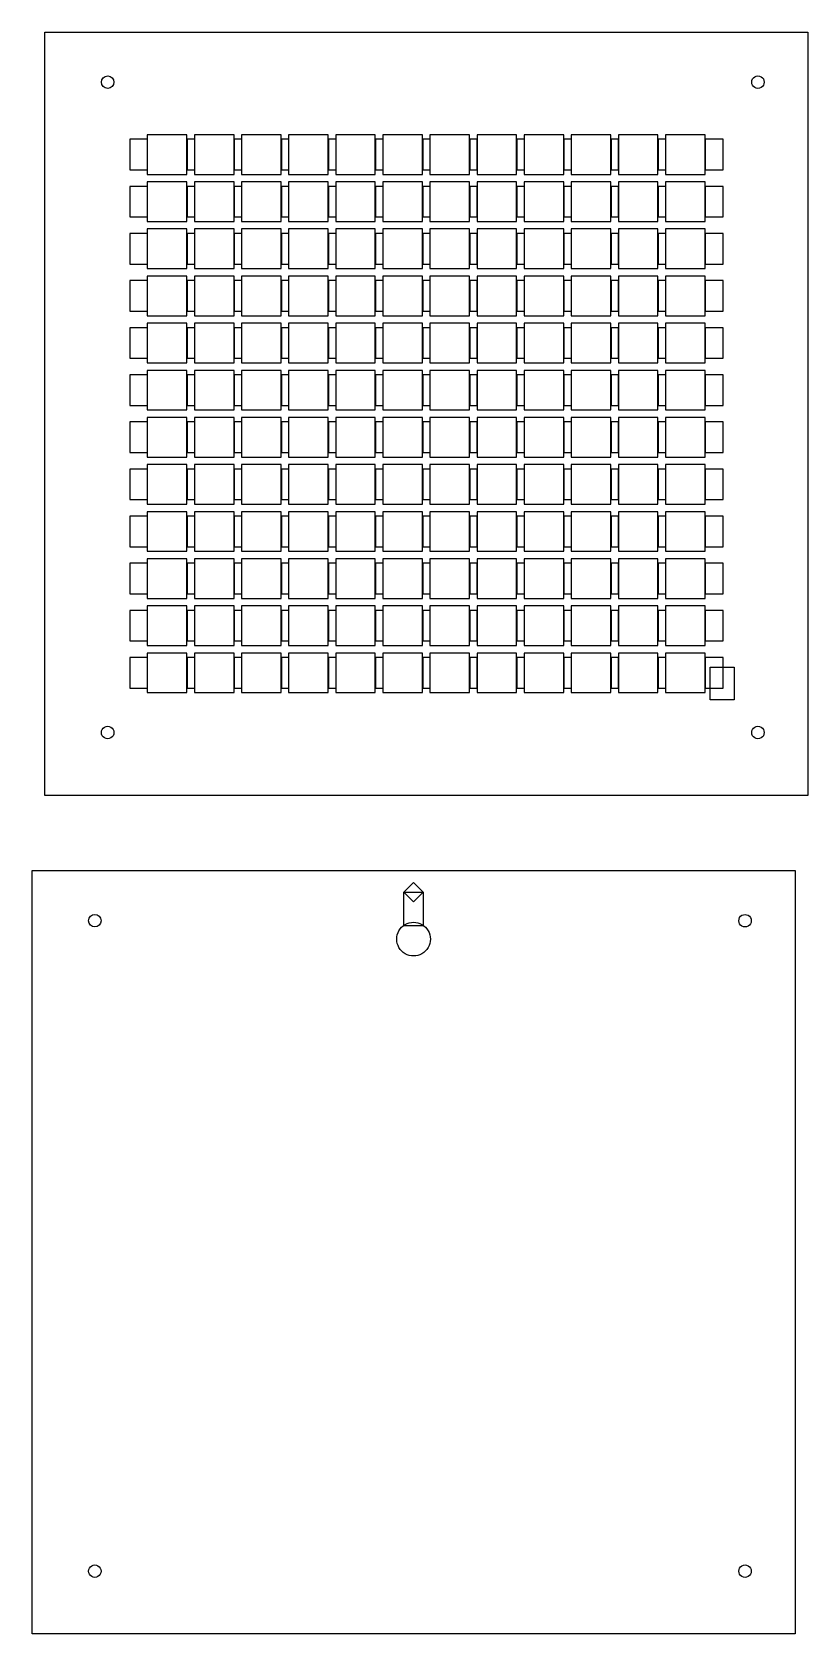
# Model space of a CAD drawing. Extents: x -435 to 1188, y -708 to 905.
# Drawn here: x 410 to 1188, y -704 to 901 of the extents above; entities that cross this region are included whole.
import ezdxf

# ---------------------------------------------------------------- set-up
doc = ezdxf.new("R2010")
doc.units = 0
doc.layers.add('Layer_1', color=7, linetype='CONTINUOUS')

msp = doc.modelspace()

# ---------------------------------------------------------------- linework, layer by layer
at = {"layer": 'Layer_1', "color": 6}
for points in [[(422.444245, 901.230151), (1187.515083, 901.230151), (1187.515083, 136.159313), (422.444245, 136.159313)], [(491.631762, 851.0559)], [(1143.600265, 851.0559)], [(507.62738, 793.797117), (507.62738, 763.152582), (525.390063, 763.152582), (525.390063, 793.797117)], [(564.82143, 798.284319), (525.130722, 798.284319), (525.122218, 798.284319), (525.122218, 758.585103), (525.130722, 758.585103), (564.82143, 758.585103), (564.82143, 758.590773), (564.82143, 798.275815)], [(565.088794, 793.797117), (565.088794, 763.152582), (572.615175, 763.152582), (572.615175, 793.797117)], [(572.347414, 758.585103), (612.049462, 758.585103), (612.049462, 758.590773), (612.049462, 798.275815), (612.049462, 798.284319), (572.347414, 798.284319), (572.347414, 798.275815), (572.347414, 758.590773)], [(612.316826, 793.797117), (612.316826, 763.152582), (619.843178, 763.152582), (619.843178, 793.797117)], [(659.274659, 758.590773), (659.274659, 798.275815), (659.274659, 798.284319), (619.575446, 798.284319), (619.575446, 798.275815), (619.575446, 758.590773), (619.575446, 758.585103), (659.274659, 758.585103)], [(659.543383, 793.797117), (659.543383, 763.152582), (667.06829, 763.152582), (667.06829, 793.797117)], [(666.800643, 758.585103), (706.499884, 758.585103), (706.499884, 758.590773), (706.499884, 798.275815), (706.499884, 798.284319), (666.800643, 798.284319), (666.800643, 798.275815), (666.800643, 758.590773)], [(706.768466, 793.797117), (706.768466, 763.152582), (714.293374, 763.152582), (714.293374, 793.797117)], [(714.02584, 758.585103), (753.725089, 758.585103), (753.725089, 758.590773), (753.725089, 798.275815), (753.725089, 798.284319), (714.02584, 798.284319), (714.02584, 798.275815), (714.02584, 758.590773)], [(753.993578, 793.797117), (753.993578, 763.152582), (761.518485, 763.152582), (761.518485, 793.797117)], [(761.251073, 758.585103), (800.950286, 758.585103), (800.950286, 758.590773), (800.950286, 798.275815), (800.950286, 798.284319), (761.251073, 798.284319), (761.251073, 798.275815), (761.251073, 758.590773)], [(801.218662, 793.797117), (801.218662, 763.152582), (808.745043, 763.152582), (808.745043, 793.797117)], [(808.47627, 798.284319), (808.47627, 798.275815), (808.47627, 758.590764), (808.47627, 758.585095), (848.175483, 758.585095), (848.175483, 758.590764), (848.175483, 798.275815), (848.175483, 798.284319)], [(848.443774, 793.797117), (848.443774, 763.152582), (855.970155, 763.152582), (855.970155, 793.797117)], [(855.701467, 758.585103), (895.40068, 758.585103), (895.40068, 758.590773), (895.40068, 798.275815), (895.40068, 798.284319), (855.701467, 798.284319), (855.701467, 798.275815), (855.701467, 758.590773)], [(895.668885, 793.797117), (895.668885, 763.152582), (903.195238, 763.152582), (903.195238, 793.797117)], [(902.926664, 798.284319), (902.926664, 798.275815), (902.926664, 758.590764), (902.926664, 758.585095), (942.625933, 758.585095), (942.625933, 758.590764), (942.625933, 798.275815), (942.625933, 798.284319)], [(942.893969, 793.797117), (942.893969, 763.152582), (950.420322, 763.152582), (950.420322, 793.797117)], [(950.151946, 758.585106), (989.851158, 758.585106), (989.851158, 758.590775), (989.851158, 798.275815), (989.851158, 798.284319), (950.151946, 798.284319), (950.151946, 798.275815), (950.151946, 758.590775)], [(990.119052, 793.797117), (990.119052, 763.152582), (997.645433, 763.152582), (997.645433, 793.797117)], [(1037.076328, 758.59077), (1037.076328, 798.275815), (1037.076328, 798.284319), (997.377143, 798.284319), (997.377143, 798.275815), (997.377143, 758.59077), (997.377143, 758.5851), (1037.076328, 758.5851)], [(1037.344164, 793.797117), (1037.344164, 763.152582), (1044.870517, 763.152582), (1044.870517, 793.797117)], [(1084.301524, 758.59077), (1084.301524, 798.275815), (1084.301524, 798.284319), (1044.602341, 798.284319), (1044.602341, 798.275815), (1044.602341, 758.59077), (1044.602341, 758.5851), (1084.301524, 758.5851)], [(1084.569248, 793.797117), (1084.569248, 763.152582), (1102.331959, 763.152582), (1102.331959, 793.797117)], [(507.62738, 746.571132), (507.62738, 715.9266), (525.390063, 715.9266), (525.390063, 746.571132)], [(525.130722, 711.357077), (564.82143, 711.357077), (564.82143, 711.365581), (564.82143, 751.050615), (564.82143, 751.059119), (525.130722, 751.059119), (525.122218, 751.059119), (525.122218, 711.357069)], [(565.088794, 746.571132), (565.088794, 715.9266), (572.615175, 715.9266), (572.615175, 746.571132)], [(612.049462, 751.050601), (612.049462, 751.059105), (572.347414, 751.059105), (572.347414, 751.050601), (572.347414, 711.365567), (572.347414, 711.357063), (612.049462, 711.357063), (612.049462, 711.365567)], [(612.316826, 746.571132), (612.316826, 715.9266), (619.843178, 715.9266), (619.843178, 746.571132)], [(619.575446, 751.059122), (619.575446, 751.050618), (619.575446, 711.365593), (619.575446, 711.357089), (659.274659, 711.357089), (659.274659, 711.365593), (659.274659, 751.050618), (659.274659, 751.059122)], [(659.543383, 746.571132), (659.543383, 715.9266), (667.06829, 715.9266), (667.06829, 746.571132)], [(666.800643, 751.059122), (666.800643, 751.050618), (666.800643, 711.365593), (666.800643, 711.357089), (706.499884, 711.357089), (706.499884, 711.365593), (706.499884, 751.050618), (706.499884, 751.059122)], [(706.768466, 746.571132), (706.768466, 715.9266), (714.293374, 715.9266), (714.293374, 746.571132)], [(714.02584, 751.059122), (714.02584, 751.050618), (714.02584, 711.365593), (714.02584, 711.357089), (753.725089, 711.357089), (753.725089, 711.365593), (753.725089, 751.050618), (753.725089, 751.059122)], [(753.993578, 746.571132), (753.993578, 715.9266), (761.518485, 715.9266), (761.518485, 746.571132)], [(800.950286, 751.050601), (800.950286, 751.059105), (761.251073, 751.059105), (761.251073, 751.050601), (761.251073, 711.365567), (761.251073, 711.357063), (800.950286, 711.357063), (800.950286, 711.365567)], [(801.218662, 746.571132), (801.218662, 715.9266), (808.745043, 715.9266), (808.745043, 746.571132)], [(848.175483, 751.059122), (808.47627, 751.059122), (808.47627, 751.050618), (808.47627, 711.365593), (808.47627, 711.357089), (848.175483, 711.357089), (848.175483, 711.365593), (848.175483, 751.050618)], [(848.443774, 746.571132), (848.443774, 715.9266), (855.970155, 715.9266), (855.970155, 746.571132)], [(895.40068, 751.059122), (855.701467, 751.059122), (855.701467, 751.050618), (855.701467, 711.365593), (855.701467, 711.357089), (895.40068, 711.357089), (895.40068, 711.365593), (895.40068, 751.050618)], [(895.668885, 746.571132), (895.668885, 715.9266), (903.195238, 715.9266), (903.195238, 746.571132)], [(942.625933, 751.059122), (902.926664, 751.059122), (902.926664, 751.050618), (902.926664, 711.365593), (902.926664, 711.357089), (942.625933, 711.357089), (942.625933, 711.365593), (942.625933, 751.050618)], [(942.893969, 746.571132), (942.893969, 715.9266), (950.420322, 715.9266), (950.420322, 746.571132)], [(989.851158, 751.050601), (989.851158, 751.059105), (950.151946, 751.059105), (950.151946, 751.050601), (950.151946, 711.365567), (950.151946, 711.357063), (989.851158, 711.357063), (989.851158, 711.365567)], [(990.119052, 746.571132), (990.119052, 715.9266), (997.645433, 715.9266), (997.645433, 746.571132)], [(1037.076328, 751.050601), (1037.076328, 751.059105), (997.377143, 751.059105), (997.377143, 751.050601), (997.377143, 711.365567), (997.377143, 711.357063), (1037.076328, 711.357063), (1037.076328, 711.365567)], [(1037.344164, 746.571132), (1037.344164, 715.9266), (1044.870517, 715.9266), (1044.870517, 746.571132)], [(1044.602341, 711.357055), (1084.301524, 711.357055), (1084.301524, 711.365559), (1084.301524, 751.05059), (1084.301524, 751.059094), (1044.602341, 751.059094), (1044.602341, 751.05059), (1044.602341, 711.365559)], [(1084.569248, 746.571132), (1084.569248, 715.9266), (1102.331959, 715.9266), (1102.331959, 746.571132)], [(507.62738, 699.345159), (507.62738, 668.700626), (525.390063, 668.700626), (525.390063, 699.345159)], [(565.088794, 699.345159), (565.088794, 668.700626), (572.615175, 668.700626), (572.615175, 699.345159)], [(612.049462, 664.140379), (612.049462, 703.825413), (612.049462, 703.831365), (572.347414, 703.831365), (572.347414, 703.825413), (572.347414, 664.140379), (572.347414, 664.131875), (612.049462, 664.131875)], [(612.316826, 699.345159), (612.316826, 668.700626), (619.843178, 668.700626), (619.843178, 699.345159)], [(659.274659, 703.825413), (659.274659, 703.831365), (619.575446, 703.831365), (619.575446, 703.825413), (619.575446, 664.140379), (619.575446, 664.131875), (659.274659, 664.131875), (659.274659, 664.140379)], [(659.543383, 699.345159), (659.543383, 668.700626), (667.06829, 668.700626), (667.06829, 699.345159)], [(706.499884, 664.140379), (706.499884, 703.825413), (706.499884, 703.831365), (666.800643, 703.831365), (666.800643, 703.825413), (666.800643, 664.140379), (666.800643, 664.131875), (706.499884, 664.131875)], [(706.768466, 699.345159), (706.768466, 668.700626), (714.293374, 668.700626), (714.293374, 699.345159)], [(753.725089, 703.825413), (753.725089, 703.831365), (714.02584, 703.831365), (714.02584, 703.825413), (714.02584, 664.140379), (714.02584, 664.131875), (753.725089, 664.131875), (753.725089, 664.140379)], [(753.993578, 699.345159), (753.993578, 668.700626), (761.518485, 668.700626), (761.518485, 699.345159)], [(800.950286, 703.825413), (800.950286, 703.831365), (761.251073, 703.831365), (761.251073, 703.825413), (761.251073, 664.140379), (761.251073, 664.131875), (800.950286, 664.131875), (800.950286, 664.140379)], [(801.218662, 699.345159), (801.218662, 668.700626), (808.745043, 668.700626), (808.745043, 699.345159)], [(848.175483, 703.825396), (848.175483, 703.831348), (808.47627, 703.831348), (808.47627, 703.825396), (808.47627, 664.140362), (808.47627, 664.131858), (848.175483, 664.131858), (848.175483, 664.140362)], [(848.443774, 699.345159), (848.443774, 668.700626), (855.970155, 668.700626), (855.970155, 699.345159)], [(855.701467, 703.831076), (855.701467, 703.825123), (855.701467, 664.140095), (855.701467, 664.131592), (895.40068, 664.131592), (895.40068, 664.140095), (895.40068, 703.825123), (895.40068, 703.831076)], [(895.668885, 699.345159), (895.668885, 668.700626), (903.195238, 668.700626), (903.195238, 699.345159)], [(942.625933, 664.140379), (942.625933, 703.825413), (942.625933, 703.831365), (902.926664, 703.831365), (902.926664, 703.825413), (902.926664, 664.140379), (902.926664, 664.131875), (942.625933, 664.131875)], [(942.893966, 699.345159), (942.893966, 668.700626), (950.420319, 668.700626), (950.420319, 699.345159)], [(989.851158, 703.825407), (989.851158, 703.83136), (950.151946, 703.83136), (950.151946, 703.825407), (950.151946, 664.140379), (950.151946, 664.131875), (989.851158, 664.131875), (989.851158, 664.140379)], [(990.119052, 699.345159), (990.119052, 668.700626), (997.645433, 668.700626), (997.645433, 699.345159)], [(1037.076328, 703.825413), (1037.076328, 703.831365), (997.377143, 703.831365), (997.377143, 703.825413), (997.377143, 664.140379), (997.377143, 664.131875), (1037.076328, 664.131875), (1037.076328, 664.140379)], [(1037.344164, 699.345159), (1037.344164, 668.700626), (1044.870517, 668.700626), (1044.870517, 699.345159)], [(1084.301524, 664.140379), (1084.301524, 703.825413), (1084.301524, 703.831365), (1044.602341, 703.831365), (1044.602341, 703.825413), (1044.602341, 664.140379), (1044.602341, 664.131875), (1084.301524, 664.131875)], [(1084.569248, 699.345159), (1084.569248, 668.700626), (1102.331959, 668.700626), (1102.331959, 699.345159)], [(507.62738, 652.119231), (507.62738, 621.474698), (525.390063, 621.474698), (525.390063, 652.119231)], [(565.088794, 652.119231), (565.088794, 621.474698), (572.615175, 621.474698), (572.615175, 652.119231)], [(612.049462, 656.60023), (612.049462, 656.606183), (572.347414, 656.606183), (572.347414, 656.60023), (572.347414, 616.915225), (572.347414, 616.906721), (612.049462, 616.906721), (612.049462, 616.915225)], [(612.316826, 652.119231), (612.316826, 621.474698), (619.843178, 621.474698), (619.843178, 652.119231)], [(659.274659, 656.600224), (659.274659, 656.606177), (619.575446, 656.606177), (619.575446, 656.600224), (619.575446, 616.915225), (619.575446, 616.906721), (659.274659, 616.906721), (659.274659, 616.915225)], [(659.543383, 652.119231), (659.543383, 621.474698), (667.06829, 621.474698), (667.06829, 652.119231)], [(706.499884, 656.600224), (706.499884, 656.606177), (666.800643, 656.606177), (666.800643, 656.600224), (666.800643, 616.915225), (666.800643, 616.906721), (706.499884, 616.906721), (706.499884, 616.915225)], [(706.768466, 652.119231), (706.768466, 621.474698), (714.293374, 621.474698), (714.293374, 652.119231)], [(753.725089, 656.600224), (753.725089, 656.606177), (714.02584, 656.606177), (714.02584, 656.600224), (714.02584, 616.915225), (714.02584, 616.906721), (753.725089, 616.906721), (753.725089, 616.915225)], [(753.993578, 652.119231), (753.993578, 621.474698), (761.518485, 621.474698), (761.518485, 652.119231)], [(800.950286, 656.60023), (800.950286, 656.606183), (761.251073, 656.606183), (761.251073, 656.60023), (761.251073, 616.915225), (761.251073, 616.906721), (800.950286, 616.906721), (800.950286, 616.915225)], [(801.218662, 652.119231), (801.218662, 621.474698), (808.745043, 621.474698), (808.745043, 652.119231)], [(848.175483, 656.600224), (848.175483, 656.606177), (808.47627, 656.606177), (808.47627, 656.600224), (808.47627, 616.915225), (808.47627, 616.906721), (848.175483, 616.906721), (848.175483, 616.915225)], [(848.443774, 652.119231), (848.443774, 621.474698), (855.970155, 621.474698), (855.970155, 652.119231)], [(895.40068, 656.600224), (895.40068, 656.606177), (855.701467, 656.606177), (855.701467, 656.600224), (855.701467, 616.915225), (855.701467, 616.906721), (895.40068, 616.906721), (895.40068, 616.915225)], [(895.668885, 652.119231), (895.668885, 621.474698), (903.195241, 621.474698), (903.195241, 652.119231)], [(942.625933, 656.600224), (942.625933, 656.606177), (902.926664, 656.606177), (902.926664, 656.600224), (902.926664, 616.915225), (902.926664, 616.906721), (942.625933, 616.906721), (942.625933, 616.915225)], [(942.893969, 652.119231), (942.893969, 621.474698), (950.420322, 621.474698), (950.420322, 652.119231)], [(989.851158, 656.600224), (989.851158, 656.606177), (950.151946, 656.606177), (950.151946, 656.600224), (950.151946, 616.915225), (950.151946, 616.906721), (989.851158, 616.906721), (989.851158, 616.915225)], [(990.119052, 652.119231), (990.119052, 621.474698), (997.645433, 621.474698), (997.645433, 652.119231)], [(1037.076328, 656.600224), (1037.076328, 656.606177), (997.377143, 656.606177), (997.377143, 656.600224), (997.377143, 616.915225), (997.377143, 616.906721), (1037.076328, 616.906721), (1037.076328, 616.915225)], [(1037.344164, 652.119231), (1037.344164, 621.474698), (1044.870517, 621.474698), (1044.870517, 652.119231)], [(1044.602341, 656.605894), (1044.602341, 656.599941), (1044.602341, 616.914944), (1044.602341, 616.90644), (1084.301524, 616.90644), (1084.301524, 616.914944), (1084.301524, 656.599941), (1084.301524, 656.605894)], [(1084.569248, 652.119231), (1084.569248, 621.474698), (1102.331959, 621.474698), (1102.331959, 652.119231)], [(507.62738, 604.893217), (507.62738, 574.248679), (525.390063, 574.248679), (525.390063, 604.893217)], [(565.088794, 604.893217), (565.088794, 574.248679), (572.615175, 574.248679), (572.615175, 604.893217)], [(572.347414, 609.380734), (572.347414, 609.374781), (572.347414, 569.689747), (572.347414, 569.681243), (612.049462, 569.681243), (612.049462, 569.689747), (612.049462, 609.374781), (612.049462, 609.380734)], [(612.316826, 604.893217), (612.316826, 574.248679), (619.843178, 574.248679), (619.843178, 604.893217)], [(619.575446, 569.681507), (659.274659, 569.681507), (659.274659, 569.690011), (659.274659, 609.375044), (659.274659, 609.380997), (619.575446, 609.380997), (619.575446, 609.375044), (619.575446, 569.690011)], [(659.543383, 604.893217), (659.543383, 574.248679), (667.06829, 574.248679), (667.06829, 604.893217)], [(666.800643, 609.380734), (666.800643, 609.374781), (666.800643, 569.689747), (666.800643, 569.681243), (706.499884, 569.681243), (706.499884, 569.689747), (706.499884, 609.374781), (706.499884, 609.380734)], [(706.768466, 604.893217), (706.768466, 574.248679), (714.293374, 574.248679), (714.293374, 604.893217)], [(753.725089, 609.375064), (753.725089, 609.381017), (714.02584, 609.381017), (714.02584, 609.375064), (714.02584, 569.690028), (714.02584, 569.681524), (753.725089, 569.681524), (753.725089, 569.690028)], [(753.993578, 604.893217), (753.993578, 574.248679), (761.518485, 574.248679), (761.518485, 604.893217)], [(761.251073, 609.380734), (761.251073, 609.374781), (761.251073, 569.689747), (761.251073, 569.681243), (800.950286, 569.681243), (800.950286, 569.689747), (800.950286, 609.374781), (800.950286, 609.380734)], [(801.218662, 604.893217), (801.218662, 574.248679), (808.745043, 574.248679), (808.745043, 604.893217)], [(848.175483, 609.375064), (848.175483, 609.381017), (808.47627, 609.381017), (808.47627, 609.375064), (808.47627, 569.690028), (808.47627, 569.681524), (848.175483, 569.681524), (848.175483, 569.690028)], [(848.443774, 604.893217), (848.443774, 574.248679), (855.970155, 574.248679), (855.970155, 604.893217)], [(855.701467, 609.380734), (855.701467, 609.374781), (855.701467, 569.689747), (855.701467, 569.681243), (895.40068, 569.681243), (895.40068, 569.689747), (895.40068, 609.374781), (895.40068, 609.380734)], [(895.668885, 604.893217), (895.668885, 574.248679), (903.195238, 574.248679), (903.195238, 604.893217)], [(942.893969, 604.893217), (942.893969, 574.248679), (950.420322, 574.248679), (950.420322, 604.893217)], [(950.151946, 609.380734), (950.151946, 609.374781), (950.151946, 569.689747), (950.151946, 569.681243), (989.851158, 569.681243), (989.851158, 569.689747), (989.851158, 609.374781), (989.851158, 609.380734)], [(990.119052, 604.893217), (990.119052, 574.248679), (997.645433, 574.248679), (997.645433, 604.893217)], [(1037.076328, 609.374781), (1037.076328, 609.380734), (997.377143, 609.380734), (997.377143, 609.374781), (997.377143, 569.689744), (997.377143, 569.68124), (1037.076328, 569.68124), (1037.076328, 569.689744)], [(1037.344164, 604.893217), (1037.344164, 574.248679), (1044.870517, 574.248679), (1044.870517, 604.893217)], [(1044.602341, 569.681836), (1084.301524, 569.681836), (1084.301524, 569.69034), (1084.301524, 609.375376), (1084.301524, 609.381329), (1044.602341, 609.381329), (1044.602341, 609.375376), (1044.602341, 569.69034)], [(1084.569248, 604.893217), (1084.569248, 574.248679), (1102.331959, 574.248679), (1102.331959, 604.893217)], [(564.82143, 562.149839), (564.82143, 562.155508), (525.130722, 562.155508), (525.122218, 562.155508), (525.122218, 522.456341), (525.130722, 522.456341), (564.82143, 522.456341), (564.82143, 522.464845)], [(612.049462, 562.155508), (572.347414, 562.155508), (572.347414, 562.149839), (572.347414, 522.464845), (572.347414, 522.456341), (612.049462, 522.456341), (612.049462, 522.464845), (612.049462, 562.149839)], [(659.274659, 562.155537), (619.575446, 562.155537), (619.575446, 562.149867), (619.575446, 522.464873), (619.575446, 522.456369), (659.274659, 522.456369), (659.274659, 522.464873), (659.274659, 562.149867)], [(706.499884, 562.155849), (666.800643, 562.155849), (666.800643, 562.150179), (666.800643, 522.465185), (666.800643, 522.456681), (706.499884, 522.456681), (706.499884, 522.465185), (706.499884, 562.150179)], [(753.725089, 562.155849), (714.02584, 562.155849), (714.02584, 562.150179), (714.02584, 522.465185), (714.02584, 522.456681), (753.725089, 522.456681), (753.725089, 522.465185), (753.725089, 562.150179)], [(800.950286, 562.155849), (761.251073, 562.155849), (761.251073, 562.150179), (761.251073, 522.465185), (761.251073, 522.456681), (800.950286, 522.456681), (800.950286, 522.465185), (800.950286, 562.150179)], [(848.175483, 562.155849), (808.47627, 562.155849), (808.47627, 562.150179), (808.47627, 522.465185), (808.47627, 522.456681), (848.175483, 522.456681), (848.175483, 522.465185), (848.175483, 562.150179)], [(895.40068, 562.155849), (855.701467, 562.155849), (855.701467, 562.150179), (855.701467, 522.465185), (855.701467, 522.456681), (895.40068, 522.456681), (895.40068, 522.465185), (895.40068, 562.150179)], [(942.625933, 562.155849), (902.926664, 562.155849), (902.926664, 562.150179), (902.926664, 522.465185), (902.926664, 522.456681), (942.625933, 522.456681), (942.625933, 522.465185), (942.625933, 562.150179)], [(989.851158, 562.155849), (950.151946, 562.155849), (950.151946, 562.150179), (950.151946, 522.465185), (950.151946, 522.456681), (989.851158, 522.456681), (989.851158, 522.465185), (989.851158, 562.150179)], [(1037.076328, 562.155849), (997.377143, 562.155849), (997.377143, 562.150179), (997.377143, 522.465185), (997.377143, 522.456681), (1037.076328, 522.456681), (1037.076328, 522.465185), (1037.076328, 562.150179)], [(1084.301524, 522.464562), (1084.301524, 562.149556), (1084.301524, 562.155225), (1044.602341, 562.155225), (1044.602341, 562.149556), (1044.602341, 522.464562), (1044.602341, 522.456058), (1084.301524, 522.456058)], [(507.62738, 557.6673), (507.62738, 527.022757), (525.390063, 527.022757), (525.390063, 557.6673)], [(565.088794, 557.6673), (565.088794, 527.022757), (572.615175, 527.022757), (572.615175, 557.6673)], [(612.316826, 557.6673), (612.316826, 527.022757), (619.843178, 527.022757), (619.843178, 557.6673)], [(659.543383, 557.6673), (659.543383, 527.022757), (667.06829, 527.022757), (667.06829, 557.6673)], [(706.768466, 557.6673), (706.768466, 527.022757), (714.293374, 527.022757), (714.293374, 557.6673)], [(753.993578, 557.6673), (753.993578, 527.022757), (761.518485, 527.022757), (761.518485, 557.6673)], [(801.218662, 557.6673), (801.218662, 527.022757), (808.745043, 527.022757), (808.745043, 557.6673)], [(848.443774, 557.6673), (848.443774, 527.022757), (855.970155, 527.022757), (855.970155, 557.6673)], [(895.668885, 557.6673), (895.668885, 527.022757), (903.195238, 527.022757), (903.195238, 557.6673)], [(942.893969, 557.6673), (942.893969, 527.022757), (950.420322, 527.022757), (950.420322, 557.6673)], [(990.119052, 557.6673), (990.119052, 527.022757), (997.645433, 527.022757), (997.645433, 557.6673)], [(1037.344164, 557.6673), (1037.344164, 527.022757), (1044.870517, 527.022757), (1044.870517, 557.6673)], [(1084.569248, 557.6673), (1084.569248, 527.022757), (1102.331959, 527.022757), (1102.331959, 557.6673)], [(564.82143, 475.239648), (564.82143, 514.924688), (564.82143, 514.930357), (525.130722, 514.930357), (525.122218, 514.930357), (525.122218, 475.231144), (525.130722, 475.231144), (564.82143, 475.231144)], [(612.049462, 514.930357), (572.347414, 514.930357), (572.347414, 514.924688), (572.347414, 475.239648), (572.347414, 475.231144), (612.049462, 475.231144), (612.049462, 475.239648), (612.049462, 514.924688)], [(659.274659, 514.924688), (659.274659, 514.930357), (619.575446, 514.930357), (619.575446, 514.924688), (619.575446, 475.239648), (619.575446, 475.231144), (659.274659, 475.231144), (659.274659, 475.239648)], [(706.499884, 475.239648), (706.499884, 514.924688), (706.499884, 514.930357), (666.800643, 514.930357), (666.800643, 514.924688), (666.800643, 475.239648), (666.800643, 475.231144), (706.499884, 475.231144)], [(753.725089, 514.924688), (753.725089, 514.930357), (714.02584, 514.930357), (714.02584, 514.924688), (714.02584, 475.239648), (714.02584, 475.231144), (753.725089, 475.231144), (753.725089, 475.239648)], [(800.950286, 475.239648), (800.950286, 514.924688), (800.950286, 514.930357), (761.251073, 514.930357), (761.251073, 514.924688), (761.251073, 475.239648), (761.251073, 475.231144), (800.950286, 475.231144)], [(848.175483, 475.239648), (848.175483, 514.924688), (848.175483, 514.930357), (808.47627, 514.930357), (808.47627, 514.924688), (808.47627, 475.239648), (808.47627, 475.231144), (848.175483, 475.231144)], [(895.40068, 514.924688), (895.40068, 514.930357), (855.701467, 514.930357), (855.701467, 514.924688), (855.701467, 475.239648), (855.701467, 475.231144), (895.40068, 475.231144), (895.40068, 475.239648)], [(942.625933, 475.239648), (942.625933, 514.924688), (942.625933, 514.930357), (902.926664, 514.930357), (902.926664, 514.924688), (902.926664, 475.239648), (902.926664, 475.231144), (942.625933, 475.231144)], [(989.851158, 475.239648), (989.851158, 514.924688), (989.851158, 514.930357), (950.151946, 514.930357), (950.151946, 514.924688), (950.151946, 475.239648), (950.151946, 475.231144), (989.851158, 475.231144)], [(1037.076328, 514.924688), (1037.076328, 514.930357), (997.377143, 514.930357), (997.377143, 514.924688), (997.377143, 475.239648), (997.377143, 475.231144), (1037.076328, 475.231144), (1037.076328, 475.239648)], [(1084.301524, 475.239648), (1084.301524, 514.924688), (1084.301524, 514.930357), (1044.602341, 514.930357), (1044.602341, 514.924688), (1044.602341, 475.239648), (1044.602341, 475.231144), (1084.301524, 475.231144)], [(507.62738, 510.44127), (507.62738, 479.796738), (525.390063, 479.796738), (525.390063, 510.44127)], [(565.088766, 510.44127), (565.088766, 479.796738), (572.615147, 479.796738), (572.615147, 510.44127)], [(612.316826, 510.44127), (612.316826, 479.796738), (619.843178, 479.796738), (619.843178, 510.44127)], [(659.543383, 510.44127), (659.543383, 479.796738), (667.06829, 479.796738), (667.06829, 510.44127)], [(706.768466, 510.44127), (706.768466, 479.796738), (714.293374, 479.796738), (714.293374, 510.44127)], [(753.993578, 510.44127), (753.993578, 479.796738), (761.518485, 479.796738), (761.518485, 510.44127)], [(801.218662, 510.44127), (801.218662, 479.796738), (808.745043, 479.796738), (808.745043, 510.44127)], [(848.443774, 510.44127), (848.443774, 479.796738), (855.970155, 479.796738), (855.970155, 510.44127)], [(895.668885, 510.44127), (895.668885, 479.796738), (903.195238, 479.796738), (903.195238, 510.44127)], [(942.893969, 510.44127), (942.893969, 479.796738), (950.420322, 479.796738), (950.420322, 510.44127)], [(990.119052, 510.44127), (990.119052, 479.796738), (997.645433, 479.796738), (997.645433, 510.44127)], [(1037.344164, 510.44127), (1037.344164, 479.796738), (1044.870517, 479.796738), (1044.870517, 510.44127)], [(1084.569248, 510.44127), (1084.569248, 479.796738), (1102.331959, 479.796738), (1102.331959, 510.44127)], [(564.82143, 467.699491), (564.82143, 467.70516), (525.130722, 467.70516), (525.122218, 467.70516), (525.122218, 428.005947), (525.130722, 428.005947), (564.82143, 428.005947), (564.82143, 428.014451)], [(572.347414, 428.005919), (612.049462, 428.005919), (612.049462, 428.014423), (612.049462, 467.699462), (612.049462, 467.705132), (572.347414, 467.705132), (572.347414, 467.699462), (572.347414, 428.014423)], [(619.575446, 428.005947), (659.274659, 428.005947), (659.274659, 428.014451), (659.274659, 467.699462), (659.274659, 467.705132), (619.575446, 467.705132), (619.575446, 467.699462), (619.575446, 428.014451)], [(666.800643, 428.005947), (706.499884, 428.005947), (706.499884, 428.014451), (706.499884, 467.699462), (706.499884, 467.705132), (666.800643, 467.705132), (666.800643, 467.699462), (666.800643, 428.014451)], [(714.02584, 428.005947), (753.725089, 428.005947), (753.725089, 428.014451), (753.725089, 467.699462), (753.725089, 467.705132), (714.02584, 467.705132), (714.02584, 467.699462), (714.02584, 428.014451)], [(761.251073, 428.005947), (800.950286, 428.005947), (800.950286, 428.014451), (800.950286, 467.699462), (800.950286, 467.705132), (761.251073, 467.705132), (761.251073, 467.699462), (761.251073, 428.014451)], [(808.47627, 467.704848), (808.47627, 467.699179), (808.47627, 428.01414), (808.47627, 428.005636), (848.175483, 428.005636), (848.175483, 428.01414), (848.175483, 467.699179), (848.175483, 467.704848)], [(855.701467, 428.005947), (895.40068, 428.005947), (895.40068, 428.014451), (895.40068, 467.699462), (895.40068, 467.705132), (855.701467, 467.705132), (855.701467, 467.699462), (855.701467, 428.014451)], [(902.926664, 428.005947), (942.625933, 428.005947), (942.625933, 428.014451), (942.625933, 467.699462), (942.625933, 467.705132), (902.926664, 467.705132), (902.926664, 467.699462), (902.926664, 428.014451)], [(950.151946, 428.005947), (989.851158, 428.005947), (989.851158, 428.014451), (989.851158, 467.699462), (989.851158, 467.705132), (950.151946, 467.705132), (950.151946, 467.699462), (950.151946, 428.014451)], [(1037.076328, 467.699491), (1037.076328, 467.70516), (997.377143, 467.70516), (997.377143, 467.699491), (997.377143, 428.014451), (997.377143, 428.005947), (1037.076328, 428.005947), (1037.076328, 428.014451)], [(1084.301524, 467.704848), (1044.602341, 467.704848), (1044.602341, 467.699179), (1044.602341, 428.01414), (1044.602341, 428.005636), (1084.301524, 428.005636), (1084.301524, 428.01414), (1084.301524, 467.699179)], [(507.62738, 463.215365), (507.62738, 432.570832), (525.390063, 432.570832), (525.390063, 463.215365)], [(565.088794, 463.215365), (565.088794, 432.570832), (572.615175, 432.570832), (572.615175, 463.215365)], [(612.316826, 463.215365), (612.316826, 432.570832), (619.843178, 432.570832), (619.843178, 463.215365)], [(659.543383, 463.215365), (659.543383, 432.570832), (667.06829, 432.570832), (667.06829, 463.215365)], [(706.768466, 463.215365), (706.768466, 432.570832), (714.293374, 432.570832), (714.293374, 463.215365)], [(753.993578, 463.215365), (753.993578, 432.570832), (761.518485, 432.570832), (761.518485, 463.215365)], [(801.218662, 463.215365), (801.218662, 432.570832), (808.745043, 432.570832), (808.745043, 463.215365)], [(848.443774, 463.215365), (848.443774, 432.570832), (855.970155, 432.570832), (855.970155, 463.215365)], [(895.668885, 463.215365), (895.668885, 432.570832), (903.195238, 432.570832), (903.195238, 463.215365)], [(942.893969, 463.215365), (942.893969, 432.570832), (950.420322, 432.570832), (950.420322, 463.215365)], [(990.119052, 463.215365), (990.119052, 432.570832), (997.645433, 432.570832), (997.645433, 463.215365)], [(1037.344164, 463.215365), (1037.344164, 432.570832), (1044.870517, 432.570832), (1044.870517, 463.215365)], [(1084.569248, 463.215365), (1084.569248, 432.570832), (1102.331959, 432.570832), (1102.331959, 463.215365)], [(564.82143, 420.479963), (525.130722, 420.479963), (525.122218, 420.479963), (525.122218, 380.780751), (525.130722, 380.780751), (564.82143, 380.780751), (564.82143, 380.789254), (564.82143, 420.474294)], [(572.347414, 420.479963), (572.347414, 420.474294), (572.347414, 380.789254), (572.347414, 380.780751), (612.049462, 380.780751), (612.049462, 380.789254), (612.049462, 420.474294), (612.049462, 420.479963)], [(619.575446, 420.479963), (619.575446, 420.474294), (619.575446, 380.789254), (619.575446, 380.780751), (659.274659, 380.780751), (659.274659, 380.789254), (659.274659, 420.474294), (659.274659, 420.479963)], [(666.800643, 420.479963), (666.800643, 420.474294), (666.800643, 380.789254), (666.800643, 380.780751), (706.499884, 380.780751), (706.499884, 380.789254), (706.499884, 420.474294), (706.499884, 420.479963)], [(714.02584, 420.479963), (714.02584, 420.474294), (714.02584, 380.789254), (714.02584, 380.780751), (753.725089, 380.780751), (753.725089, 380.789254), (753.725089, 420.474294), (753.725089, 420.479963)], [(800.950286, 420.479963), (761.251073, 420.479963), (761.251073, 420.474294), (761.251073, 380.789254), (761.251073, 380.780751), (800.950286, 380.780751), (800.950286, 380.789254), (800.950286, 420.474294)], [(808.47627, 420.479963), (808.47627, 420.474294), (808.47627, 380.789254), (808.47627, 380.780751), (848.175483, 380.780751), (848.175483, 380.789254), (848.175483, 420.474294), (848.175483, 420.479963)], [(895.40068, 420.479963), (855.701467, 420.479963), (855.701467, 420.474294), (855.701467, 380.789254), (855.701467, 380.780751), (895.40068, 380.780751), (895.40068, 380.789254), (895.40068, 420.474294)], [(902.926664, 420.479963), (902.926664, 420.474294), (902.926664, 380.789254), (902.926664, 380.780751), (942.625933, 380.780751), (942.625933, 380.789254), (942.625933, 420.474294), (942.625933, 420.479963)], [(950.151946, 420.479963), (950.151946, 420.474294), (950.151946, 380.789254), (950.151946, 380.780751), (989.851158, 380.780751), (989.851158, 380.789254), (989.851158, 420.474294), (989.851158, 420.479963)], [(997.377143, 380.780751), (1037.076328, 380.780751), (1037.076328, 380.789254), (1037.076328, 420.474294), (1037.076328, 420.479963), (997.377143, 420.479963), (997.377143, 420.474294), (997.377143, 380.789254)], [(1044.602341, 380.780751), (1084.301524, 380.780751), (1084.301524, 380.789254), (1084.301524, 420.474294), (1084.301524, 420.479963), (1044.602341, 420.479963), (1044.602341, 420.474294), (1044.602341, 380.789254)], [(507.62738, 415.989374), (507.62738, 385.344842), (525.390063, 385.344842), (525.390063, 415.989374)], [(565.088794, 415.989374), (565.088794, 385.344842), (572.615175, 385.344842), (572.615175, 415.989374)], [(612.316826, 415.989374), (612.316826, 385.344842), (619.843178, 385.344842), (619.843178, 415.989374)], [(659.543383, 415.989374), (659.543383, 385.344842), (667.06829, 385.344842), (667.06829, 415.989374)], [(706.768466, 415.989374), (706.768466, 385.344842), (714.293374, 385.344842), (714.293374, 415.989374)], [(753.993587, 415.989374), (753.993587, 385.344842), (761.518494, 385.344842), (761.518494, 415.989374)], [(801.218662, 415.989374), (801.218662, 385.344842), (808.745043, 385.344842), (808.745043, 415.989374)], [(848.443774, 415.989374), (848.443774, 385.344842), (855.970155, 385.344842), (855.970155, 415.989374)], [(895.668885, 415.989374), (895.668885, 385.344842), (903.195238, 385.344842), (903.195238, 415.989374)], [(942.893963, 415.989374), (942.893963, 385.344842), (950.420316, 385.344842), (950.420316, 415.989374)], [(990.119047, 415.989374), (990.119047, 385.344842), (997.645428, 385.344842), (997.645428, 415.989374)], [(1037.344158, 415.989374), (1037.344158, 385.344842), (1044.870511, 385.344842), (1044.870511, 415.989374)], [(1084.569242, 415.989374), (1084.569242, 385.344842), (1102.331954, 385.344842), (1102.331954, 415.989374)], [(564.82143, 373.254766), (525.130722, 373.254766), (525.122218, 373.254766), (525.122218, 333.555554), (525.130722, 333.555554), (564.82143, 333.555554), (564.82143, 333.564058), (564.82143, 373.249097)], [(572.347414, 333.555554), (612.049462, 333.555554), (612.049462, 333.564058), (612.049462, 373.249097), (612.049462, 373.254766), (572.347414, 373.254766), (572.347414, 373.249097), (572.347414, 333.564058)], [(619.575446, 333.555554), (659.274659, 333.555554), (659.274659, 333.564058), (659.274659, 373.249097), (659.274659, 373.254766), (619.575446, 373.254766), (619.575446, 373.249097), (619.575446, 333.564058)], [(706.499884, 373.254766), (666.800643, 373.254766), (666.800643, 373.249097), (666.800643, 333.564029), (666.800643, 333.555525), (706.499884, 333.555525), (706.499884, 333.564029), (706.499884, 373.249097)], [(714.02584, 373.254766), (714.02584, 373.249097), (714.02584, 333.564029), (714.02584, 333.555525), (753.725089, 333.555525), (753.725089, 333.564029), (753.725089, 373.249097), (753.725089, 373.254766)], [(800.950286, 373.254766), (761.251073, 373.254766), (761.251073, 373.249097), (761.251073, 333.564029), (761.251073, 333.555525), (800.950286, 333.555525), (800.950286, 333.564029), (800.950286, 373.249097)], [(808.47627, 373.254766), (808.47627, 373.249097), (808.47627, 333.564029), (808.47627, 333.555525), (848.175483, 333.555525), (848.175483, 333.564029), (848.175483, 373.249097), (848.175483, 373.254766)], [(855.701467, 373.254766), (855.701467, 373.249097), (855.701467, 333.564029), (855.701467, 333.555525), (895.40068, 333.555525), (895.40068, 333.564029), (895.40068, 373.249097), (895.40068, 373.254766)], [(942.625933, 373.254766), (902.926664, 373.254766), (902.926664, 373.249097), (902.926664, 333.564029), (902.926664, 333.555525), (942.625933, 333.555525), (942.625933, 333.564029), (942.625933, 373.249097)], [(989.851158, 373.254766), (950.151946, 373.254766), (950.151946, 373.249097), (950.151946, 333.564029), (950.151946, 333.555525), (989.851158, 333.555525), (989.851158, 333.564029), (989.851158, 373.249097)], [(997.377143, 373.254766), (997.377143, 373.249097), (997.377143, 333.564029), (997.377143, 333.555525), (1037.076328, 333.555525), (1037.076328, 333.564029), (1037.076328, 373.249097), (1037.076328, 373.254766)], [(1044.602341, 373.254766), (1044.602341, 373.249097), (1044.602341, 333.564029), (1044.602341, 333.555525), (1084.301524, 333.555525), (1084.301524, 333.564029), (1084.301524, 373.249097), (1084.301524, 373.254766)], [(507.62738, 368.763412), (507.62738, 338.11888), (525.390063, 338.11888), (525.390063, 368.763412)], [(565.088794, 368.763412), (565.088794, 338.11888), (572.615175, 338.11888), (572.615175, 368.763412)], [(612.316826, 368.763412), (612.316826, 338.11888), (619.843178, 338.11888), (619.843178, 368.763412)], [(659.543383, 368.763412), (659.543383, 338.11888), (667.06829, 338.11888), (667.06829, 368.763412)], [(706.768466, 368.763412), (706.768466, 338.11888), (714.293374, 338.11888), (714.293374, 368.763412)], [(753.993587, 368.763412), (753.993587, 338.11888), (761.518494, 338.11888), (761.518494, 368.763412)], [(801.21867, 368.763412), (801.21867, 338.11888), (808.745051, 338.11888), (808.745051, 368.763412)], [(848.443782, 368.763412), (848.443782, 338.11888), (855.970163, 338.11888), (855.970163, 368.763412)], [(895.668894, 368.763412), (895.668894, 338.11888), (903.195247, 338.11888), (903.195247, 368.763412)], [(942.893977, 368.763412), (942.893977, 338.11888), (950.42033, 338.11888), (950.42033, 368.763412)], [(990.119061, 368.763412), (990.119061, 338.11888), (997.645442, 338.11888), (997.645442, 368.763412)], [(1037.344173, 368.763412), (1037.344173, 338.11888), (1044.870525, 338.11888), (1044.870525, 368.763412)], [(1084.569256, 368.763412), (1084.569256, 338.11888), (1102.331968, 338.11888), (1102.331968, 368.763412)], [(507.62738, 321.537478), (507.62738, 290.892946), (525.390063, 290.892946), (525.390063, 321.537478)], [(564.82143, 326.029569), (525.130722, 326.029569), (525.122218, 326.029569), (525.122218, 286.330357), (525.130722, 286.330357), (564.82143, 286.330357), (564.82143, 286.338861), (564.82143, 326.0239)], [(565.088794, 321.537478), (565.088794, 290.892946), (572.615175, 290.892946), (572.615175, 321.537478)], [(612.049462, 326.029569), (572.347414, 326.029569), (572.347414, 326.0239), (572.347414, 286.338861), (572.347414, 286.330357), (612.049462, 286.330357), (612.049462, 286.338861), (612.049462, 326.0239)], [(612.316826, 321.537478), (612.316826, 290.892946), (619.843178, 290.892946), (619.843178, 321.537478)], [(659.274659, 326.029569), (619.575446, 326.029569), (619.575446, 326.0239), (619.575446, 286.338861), (619.575446, 286.330357), (659.274659, 286.330357), (659.274659, 286.338861), (659.274659, 326.0239)], [(659.543383, 321.537478), (659.543383, 290.892946), (667.06829, 290.892946), (667.06829, 321.537478)], [(666.800643, 326.029569), (666.800643, 326.0239), (666.800643, 286.338861), (666.800643, 286.330357), (706.499884, 286.330357), (706.499884, 286.338861), (706.499884, 326.0239), (706.499884, 326.029569)], [(706.768466, 321.537478), (706.768466, 290.892946), (714.293374, 290.892946), (714.293374, 321.537478)], [(753.725089, 326.029569), (714.02584, 326.029569), (714.02584, 326.0239), (714.02584, 286.338861), (714.02584, 286.330357), (753.725089, 286.330357), (753.725089, 286.338861), (753.725089, 326.0239)], [(753.993578, 321.537478), (753.993578, 290.892946), (761.518485, 290.892946), (761.518485, 321.537478)], [(800.950286, 326.029569), (761.251073, 326.029569), (761.251073, 326.0239), (761.251073, 286.338861), (761.251073, 286.330357), (800.950286, 286.330357), (800.950286, 286.338861), (800.950286, 326.0239)], [(801.218662, 321.537478), (801.218662, 290.892946), (808.745043, 290.892946), (808.745043, 321.537478)], [(848.175483, 326.029569), (808.47627, 326.029569), (808.47627, 326.0239), (808.47627, 286.338861), (808.47627, 286.330357), (848.175483, 286.330357), (848.175483, 286.338861), (848.175483, 326.0239)], [(848.443774, 321.537478), (848.443774, 290.892946), (855.970155, 290.892946), (855.970155, 321.537478)], [(855.701467, 326.029569), (855.701467, 326.0239), (855.701467, 286.338861), (855.701467, 286.330357), (895.40068, 286.330357), (895.40068, 286.338861), (895.40068, 326.0239), (895.40068, 326.029569)], [(895.668885, 321.537478), (895.668885, 290.892946), (903.195238, 290.892946), (903.195238, 321.537478)], [(942.625933, 326.029286), (902.926664, 326.029286), (902.926664, 326.023617), (902.926664, 286.338577), (902.926664, 286.330073), (942.625933, 286.330073), (942.625933, 286.338577), (942.625933, 326.023617)], [(942.893969, 321.537478), (942.893969, 290.892946), (950.420322, 290.892946), (950.420322, 321.537478)], [(989.851158, 326.029569), (950.151946, 326.029569), (950.151946, 326.0239), (950.151946, 286.338861), (950.151946, 286.330357), (989.851158, 286.330357), (989.851158, 286.338861), (989.851158, 326.0239)], [(990.119052, 321.537478), (990.119052, 290.892946), (997.645433, 290.892946), (997.645433, 321.537478)], [(997.377143, 326.029569), (997.377143, 326.0239), (997.377143, 286.338861), (997.377143, 286.330357), (1037.076328, 286.330357), (1037.076328, 286.338861), (1037.076328, 326.0239), (1037.076328, 326.029569)], [(1037.344164, 321.537478), (1037.344164, 290.892946), (1044.870517, 290.892946), (1044.870517, 321.537478)], [(1084.301524, 326.029569), (1044.602341, 326.029569), (1044.602341, 326.0239), (1044.602341, 286.338861), (1044.602341, 286.330357), (1084.301524, 286.330357), (1084.301524, 286.338861), (1084.301524, 326.0239)], [(1084.569248, 321.537478), (1084.569248, 290.892946), (1102.331959, 290.892946), (1102.331959, 321.537478)], [(507.62738, 274.311488), (507.62738, 243.666955), (525.390063, 243.666955), (525.390063, 274.311488)], [(564.82143, 278.804344), (525.130722, 278.804344), (525.122218, 278.804344), (525.122218, 239.10516), (525.130722, 239.10516), (564.82143, 239.10516), (564.82143, 239.113664), (564.82143, 278.798675)], [(565.088794, 274.311488), (565.088794, 243.666955), (572.615175, 243.666955), (572.615175, 274.311488)], [(612.049462, 278.804344), (572.347414, 278.804344), (572.347414, 278.798675), (572.347414, 239.113664), (572.347414, 239.10516), (612.049462, 239.10516), (612.049462, 239.113664), (612.049462, 278.798675)], [(612.316826, 274.311488), (612.316826, 243.666955), (619.843178, 243.666955), (619.843178, 274.311488)], [(659.274659, 278.804344), (619.575446, 278.804344), (619.575446, 278.798675), (619.575446, 239.113664), (619.575446, 239.10516), (659.274659, 239.10516), (659.274659, 239.113664), (659.274659, 278.798675)], [(659.543383, 274.311488), (659.543383, 243.666955), (667.06829, 243.666955), (667.06829, 274.311488)], [(666.800643, 278.804344), (666.800643, 278.798675), (666.800643, 239.113664), (666.800643, 239.10516), (706.499884, 239.10516), (706.499884, 239.113664), (706.499884, 278.798675), (706.499884, 278.804344)], [(706.768466, 274.311488), (706.768466, 243.666955), (714.293374, 243.666955), (714.293374, 274.311488)], [(753.725089, 278.804344), (714.02584, 278.804344), (714.02584, 278.798675), (714.02584, 239.113664), (714.02584, 239.10516), (753.725089, 239.10516), (753.725089, 239.113664), (753.725089, 278.798675)], [(753.993578, 274.311488), (753.993578, 243.666955), (761.518485, 243.666955), (761.518485, 274.311488)], [(800.950286, 278.804344), (761.251073, 278.804344), (761.251073, 278.798675), (761.251073, 239.113664), (761.251073, 239.10516), (800.950286, 239.10516), (800.950286, 239.113664), (800.950286, 278.798675)], [(801.218662, 274.311488), (801.218662, 243.666955), (808.745043, 243.666955), (808.745043, 274.311488)], [(848.175483, 278.804344), (808.47627, 278.804344), (808.47627, 278.798675), (808.47627, 239.113664), (808.47627, 239.10516), (848.175483, 239.10516), (848.175483, 239.113664), (848.175483, 278.798675)], [(848.443774, 274.311488), (848.443774, 243.666955), (855.970155, 243.666955), (855.970155, 274.311488)], [(895.40068, 278.804344), (855.701467, 278.804344), (855.701467, 278.798675), (855.701467, 239.113664), (855.701467, 239.10516), (895.40068, 239.10516), (895.40068, 239.113664), (895.40068, 278.798675)], [(895.668885, 274.311488), (895.668885, 243.666955), (903.195238, 243.666955), (903.195238, 274.311488)], [(902.926664, 278.804344), (902.926664, 278.798675), (902.926664, 239.113664), (902.926664, 239.10516), (942.625933, 239.10516), (942.625933, 239.113664), (942.625933, 278.798675), (942.625933, 278.804344)], [(942.893969, 274.311488), (942.893969, 243.666955), (950.420322, 243.666955), (950.420322, 274.311488)], [(989.851158, 278.804344), (950.151946, 278.804344), (950.151946, 278.798675), (950.151946, 239.113664), (950.151946, 239.10516), (989.851158, 239.10516), (989.851158, 239.113664), (989.851158, 278.798675)], [(990.119052, 274.311488), (990.119052, 243.666955), (997.645433, 243.666955), (997.645433, 274.311488)], [(997.377143, 278.804344), (997.377143, 278.798675), (997.377143, 239.113636), (997.377143, 239.105132), (1037.076328, 239.105132), (1037.076328, 239.113636), (1037.076328, 278.798675), (1037.076328, 278.804344)], [(1037.344164, 274.311488), (1037.344164, 243.666955), (1044.870517, 243.666955), (1044.870517, 274.311488)], [(1084.301524, 278.804344), (1044.602341, 278.804344), (1044.602341, 278.798675), (1044.602341, 239.113664), (1044.602341, 239.10516), (1084.301524, 239.10516), (1084.301524, 239.113664), (1084.301524, 278.798675)], [(1084.569248, 274.311488), (1084.569248, 243.666955), (1102.331959, 243.666955), (1102.331959, 274.311488)], [(1089.484016, 264.558932), (1113.52902, 264.558932), (1113.52902, 232.016822), (1089.484016, 232.016822)], [(491.631761, 199.087396)], [(1143.600265, 199.087396)], [(409.513498, 60.692102), (1174.584336, 60.692102), (1174.584336, -704.378735), (409.513498, -704.378735)], [(792.105186, 48.785847), (801.832303, 39.059727), (792.105186, 29.333608), (782.378068, 39.059727)], [(782.265543, 39.059807), (801.83231, 39.059807), (801.83231, 5.319813), (782.265543, 5.319813)], [(478.701015, 10.517851)], [(1130.669519, 10.517851)], [(808.935011, -7.928614)], [(478.701015, -641.450653)], [(1130.669519, -641.450653)]]:
    msp.add_lwpolyline(points, close=True, dxfattribs=at)
for points in [[(564.82143, 664.140379), (564.82143, 703.825413), (564.82143, 703.831365), (525.130722, 703.831365), (525.122218, 703.831365), (525.122218, 664.132156), (525.130722, 664.132156), (564.82143, 664.132156), (564.82143, 664.14066)], [(564.82143, 656.60023), (564.82143, 656.606183), (525.130722, 656.606183), (525.122218, 656.606183), (525.122218, 616.90701), (525.130722, 616.90701), (564.82143, 616.90701), (564.82143, 616.915514), (564.82143, 656.600519)], [(564.82143, 569.690056), (564.82143, 609.375093), (564.82143, 609.381045), (525.130722, 609.381045), (525.122218, 609.381045), (525.122218, 569.681836), (525.130722, 569.681836), (564.82143, 569.681836), (564.82143, 569.69034)], [(942.625933, 569.689744), (942.625933, 609.375064), (942.625933, 609.381017), (902.926664, 609.381017), (902.926664, 609.375064), (902.926664, 569.690028), (902.926664, 569.681524), (942.625933, 569.681524), (942.625933, 569.690028)]]:
    msp.add_lwpolyline(points, dxfattribs=at)
for points in [[(479.112887, 851.0559), (479.112887, 854.512891), (481.915333, 857.315337), (485.372324, 857.315337)], [(485.372324, 844.796462), (481.915333, 844.796462), (479.112887, 847.598908), (479.112887, 851.0559)], [(485.372324, 857.315337), (488.829316, 857.315337), (491.631762, 854.512891), (491.631762, 851.0559)], [(491.631762, 851.0559), (491.631762, 847.598908), (488.829316, 844.796462), (485.372324, 844.796462)], [(1131.081392, 851.0559), (1131.081392, 853.292181), (1132.274433, 855.358591), (1134.21111, 856.476731)], [(1134.21111, 845.635068), (1132.274433, 846.753209), (1131.081392, 848.819618), (1131.081392, 851.0559)], [(1134.21111, 856.476731), (1136.147786, 857.594872), (1138.53387, 857.594872), (1140.470547, 856.476731)], [(1140.470547, 856.476731), (1142.407223, 855.358591), (1143.600265, 853.292181), (1143.600265, 851.0559)], [(1143.600265, 851.0559), (1143.600265, 848.819618), (1142.407223, 846.753209), (1140.470547, 845.635068)], [(1140.470547, 845.635068), (1138.53387, 844.516927), (1136.147786, 844.516927), (1134.21111, 845.635068)], [(479.112888, 199.087396), (479.112888, 201.323677), (480.30593, 203.390087), (482.242606, 204.508227)], [(482.242606, 193.666564), (480.30593, 194.784705), (479.112888, 196.851114), (479.112888, 199.087396)], [(482.242606, 204.508227), (484.179283, 205.626368), (486.565366, 205.626368), (488.502043, 204.508227)], [(488.502043, 193.666564), (486.565366, 192.548423), (484.179283, 192.548423), (482.242606, 193.666564)], [(488.502043, 204.508227), (490.438719, 203.390087), (491.631761, 201.323677), (491.631761, 199.087396)], [(491.631761, 199.087396), (491.631761, 196.851114), (490.438719, 194.784705), (488.502043, 193.666564)], [(1131.081392, 199.087396), (1131.081392, 201.323677), (1132.274433, 203.390087), (1134.21111, 204.508227)], [(1134.21111, 193.666564), (1132.274433, 194.784705), (1131.081392, 196.851114), (1131.081392, 199.087396)], [(1134.21111, 204.508227), (1136.147786, 205.626368), (1138.53387, 205.626368), (1140.470547, 204.508227)], [(1140.470547, 193.666564), (1138.53387, 192.548423), (1136.147786, 192.548423), (1134.21111, 193.666564)], [(1140.470547, 204.508227), (1142.407223, 203.390087), (1143.600265, 201.323677), (1143.600265, 199.087396)], [(1143.600265, 199.087396), (1143.600265, 196.851114), (1142.407223, 194.784705), (1140.470547, 193.666564)], [(466.182141, 10.517851), (466.182141, 13.974842), (468.984586, 16.777288), (472.441578, 16.777288)], [(472.441578, 16.777288), (475.89857, 16.777288), (478.701015, 13.974842), (478.701015, 10.517851)], [(1121.280364, 15.938682), (1123.21704, 17.056823), (1125.603124, 17.056823), (1127.5398, 15.938682)], [(472.441578, 4.258414), (468.984586, 4.258414), (466.182141, 7.060859), (466.182141, 10.517851)], [(478.701015, 10.517851), (478.701015, 7.060859), (475.89857, 4.258414), (472.441578, 4.258414)], [(775.162841, -7.928614), (775.162841, -1.895797), (778.381311, 3.678756), (783.605884, 6.695164)], [(783.605884, 6.695164), (788.830456, 9.711573), (795.267396, 9.711573), (800.491968, 6.695164)], [(800.491968, 6.695164), (805.716541, 3.678756), (808.935011, -1.895797), (808.935011, -7.928614)], [(1118.150645, 10.517851), (1118.150645, 12.754132), (1119.343687, 14.820542), (1121.280364, 15.938682)], [(1121.280364, 5.097019), (1119.343687, 6.21516), (1118.150645, 8.281569), (1118.150645, 10.517851)], [(1127.5398, 5.097019), (1125.603124, 3.978878), (1123.21704, 3.978878), (1121.280364, 5.097019)], [(1127.5398, 15.938682), (1129.476477, 14.820542), (1130.669519, 12.754132), (1130.669519, 10.517851)], [(1130.669519, 10.517851), (1130.669519, 8.281569), (1129.476477, 6.21516), (1127.5398, 5.097019)], [(783.605884, -22.552393), (778.381311, -19.535984), (775.162841, -13.961431), (775.162841, -7.928614)], [(808.935011, -7.928614), (808.935011, -13.961431), (805.716541, -19.535984), (800.491968, -22.552393)], [(800.491968, -22.552393), (795.267396, -25.568801), (788.830456, -25.568801), (783.605884, -22.552393)], [(466.182141, -641.450653), (466.182141, -639.214372), (467.375183, -637.147962), (469.31186, -636.029821)], [(469.31186, -646.871485), (467.375183, -645.753344), (466.182141, -643.686935), (466.182141, -641.450653)], [(469.31186, -636.029821), (471.248536, -634.911681), (473.63462, -634.911681), (475.571296, -636.029821)], [(475.571296, -636.029821), (477.507973, -637.147962), (478.701015, -639.214372), (478.701015, -641.450653)], [(478.701015, -641.450653), (478.701015, -643.686935), (477.507973, -645.753344), (475.571296, -646.871485)], [(1118.150645, -641.450653), (1118.150645, -639.214372), (1119.343687, -637.147962), (1121.280364, -636.029821)], [(1121.280364, -646.871485), (1119.343687, -645.753344), (1118.150645, -643.686935), (1118.150645, -641.450653)], [(1121.280364, -636.029821), (1123.21704, -634.911681), (1125.603124, -634.911681), (1127.5398, -636.029821)], [(1127.5398, -636.029821), (1129.476477, -637.147962), (1130.669519, -639.214372), (1130.669519, -641.450653)], [(1130.669519, -641.450653), (1130.669519, -643.686935), (1129.476477, -645.753344), (1127.5398, -646.871485)], [(475.571296, -646.871485), (473.63462, -647.989626), (471.248536, -647.989626), (469.31186, -646.871485)], [(1127.5398, -646.871485), (1125.603124, -647.989626), (1123.21704, -647.989626), (1121.280364, -646.871485)]]:
    msp.add_open_spline(points, degree=3, dxfattribs=at)

doc.saveas('drawing.dxf')
